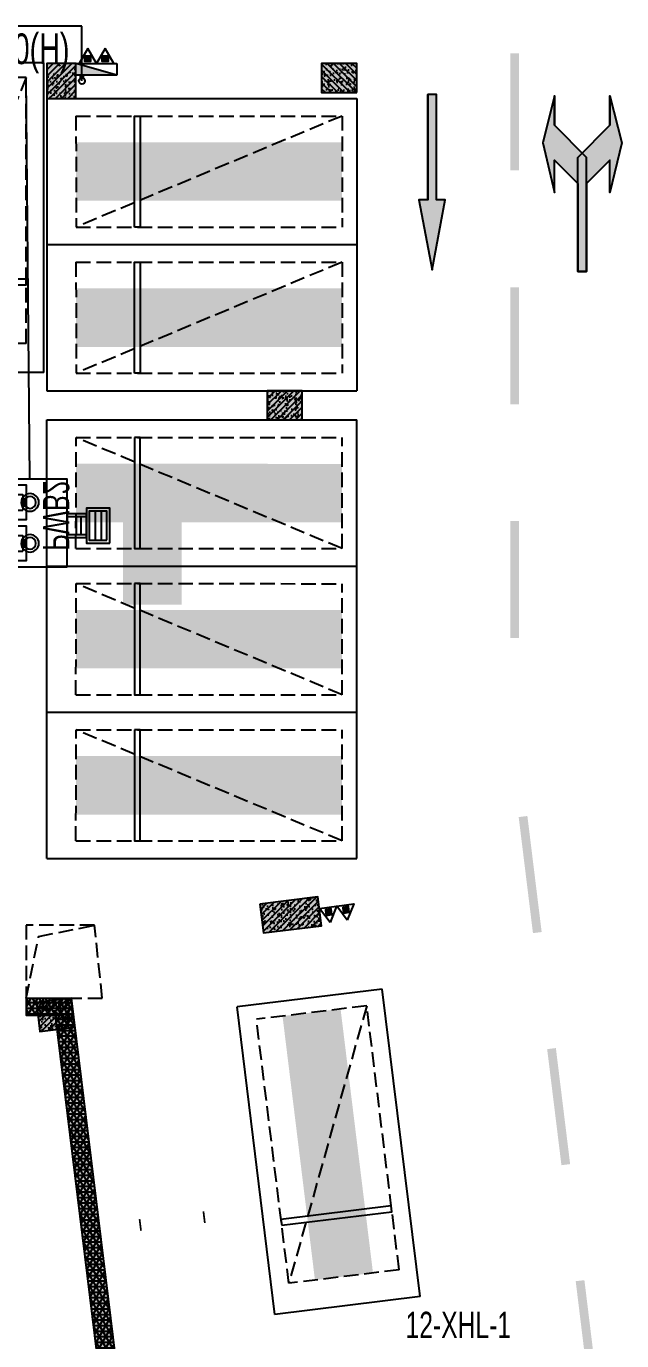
# Model space of a CAD drawing. Extents: x -1338203 to 1886333, y -783476 to 1038610.
# Drawn here: x 793557 to 803738, y -410312 to -387826 of the extents above; entities that cross this region are included whole.
import ezdxf

# ---------------------------------------------------------------- set-up
doc = ezdxf.new("R2010")
doc.units = 0
doc.header["$LTSCALE"] = 1000
doc.header["$MEASUREMENT"] = 0
for name, pattern in [('A-001-平面B2$0$__DASH', [0.35, 0.25, -0.1]), ('A-001-平面参照B2$0$A-001-平面参照B2$0$DASH', [0.35, 0.25, -0.1]), ('负二层集水坑及排水沟$0$负二层集水坑及排水沟$0$CONTINOUS', [0])]:
    doc.linetypes.add(name, pattern=pattern)
for name, color, linetype in [('A-001-平面参照B2$0$0A-O-HOLE', 52, 'Continuous'), ('A-001-车位参照B2$0$A-001-车位参照B2$0$0A-P-PKNG-CAR(A)', 43, 'Continuous'), ('M001-预留预埋B2$0$0M-A-LD', 4, 'Continuous'), ('p-a-core', 1, 'Continuous'), ('p-a-regular', 5, 'Continuous'), ('S001南区墙柱$0$0S-F-WALL-HATCH', 251, 'Continuous'), ('S001南区墙柱$0$0S-F-WALL-HATCH-UP', 251, 'Continuous'), ('S001南区墙柱$0$0S-F-WALL-LINE', 202, 'Continuous'), ('S001地下二墙柱$0$0S-CW-HATCH', 251, 'Continuous'), ('S001地下二墙柱$0$0S-CW-HATCH-UP', 251, 'Continuous'), ('S001地下二墙柱$0$S001地下一墙柱$0$0S-CC-LINE', 52, 'Continuous'), ('S001地下二墙柱$0$S001地下一墙柱$0$0S-CW-HATCH', 251, 'Continuous'), ('S001地下二墙柱$0$S001地下一墙柱$0$0S-CW-HATCH-UP', 251, 'Continuous'), ('S001地下二墙柱$0$S001地下二墙柱$0$0S-CC-LINE', 52, 'Continuous'), ('S001地下二墙柱$0$S001地下二墙柱$0$0S-CW-HATCH', 251, 'Continuous'), ('S001地下二墙柱$0$S001地下二墙柱$0$0S-CW-HATCH-UP', 251, 'Continuous'), ('中心线', 42, 'Continuous'), ('地面指向箭头', 7, 'Continuous'), ('负二层消火栓$0$负二层消火栓$0$0P-ACC-FH', 7, 'Continuous'), ('负二层消火栓$0$负二层消火栓$0$0P-DIM-FH', 3, 'Continuous'), ('负二层消火栓$0$负二层消火栓$0$0P-PIPE-FH', 1, 'Continuous'), ('负二层消火栓$0$负二层消火栓$0$0P-VPIPE-FH', 1, 'Continuous'), ('负二层消火栓$0$负二层消火栓$1$0P-EQUIP-FH', 7, 'Continuous'), ('负二层集水坑及排水沟$0$负二层集水坑及排水沟$0$0P-A-LEAD', 3, 'Continuous'), ('负二层集水坑及排水沟$0$负二层集水坑及排水沟$0$P001-预留预埋-B1$0$0P-EQUIP-WW', 7, 'Continuous'), ('负二层集水坑及排水沟$0$负二层集水坑及排水沟$0$P001-预留预埋-B1$0$A-001-平面B1$0$0A-A-HATH', 8, 'Continuous'), ('负二层集水坑及排水沟$0$负二层集水坑及排水沟$0$P001-预留预埋-B1$0$A-001-平面B1$0$0A-P-ROOF-DRAN', 190, 'Continuous'), ('负二层集水坑及排水沟$0$负二层集水坑及排水沟$0$给排水设备', 7, '负二层集水坑及排水沟$0$负二层集水坑及排水沟$0$CONTINOUS')]:
    doc.layers.add(name, color=color, linetype=linetype)
doc.styles.add('负二层消火栓$0$负二层消火栓$0$AAD-S', font='aad-s.shx', dxfattribs={"width": 0.7, "bigfont": 'aad-hztxt.shx'})
doc.styles.add('负二层集水坑及排水沟$0$负二层集水坑及排水沟$0$AAD-TXT', font='AAD-TXT.shx', dxfattribs={"width": 0.7, "height": 3, "bigfont": 'AAD-HZTXT.shx'})
doc.styles.add('负二层集水坑及排水沟$0$负二层集水坑及排水沟$0$P001-预留预埋-B1$0$AAD-TXT', font='AAD-TXT.shx', dxfattribs={"width": 0.7, "height": 3, "bigfont": 'AAD-HZTXT.shx'})

# ---------------------------------------------------------------- blocks, each defined once
blk = doc.blocks.new('A-001-平面参照B2$0$B1楼板开洞')
at = {"layer": 'A-001-平面参照B2$0$0A-O-HOLE', "linetype": 'A-001-平面参照B2$0$A-001-平面参照B2$0$DASH'}
blk.add_lwpolyline([(27191, -240840), (28490, -240840), (28359, -239592), (27191, -239590)], close=True, dxfattribs=at)
blk.add_lwpolyline([(27191, -240840), (27402, -239787), (28359, -239592)], dxfattribs=at)
blk = doc.blocks.new('A-001-平面参照B2')
blk.add_blockref('A-001-平面参照B2$0$B1楼板开洞', (0, 0))
blk = doc.blocks.new('负二层集水坑及排水沟$0$负二层集水坑及排水沟$0$A$C2D5B4FF3')
at = {"layer": '负二层集水坑及排水沟$0$负二层集水坑及排水沟$0$P001-预留预埋-B1$0$A-001-平面B1$0$0A-A-HATH'}
h = blk.add_hatch(dxfattribs=at)
h.set_pattern_fill('STEEL', color=256, scale=150, angle=495)
h.set_pattern_definition([(180, (-208180, -40365.8), (-2e-05, -238.125), []), (180, (-208264.19, -40450), (-2e-05, -238.125), [])])
h.paths.add_polyline_path([(50, 328), (350, 328), (350, 0), (50, 0)])
at = {"layer": '负二层集水坑及排水沟$0$负二层集水坑及排水沟$0$P001-预留预埋-B1$0$0P-EQUIP-WW'}
for p, q in [((450, 578), (-50, 578)), ((450, 478), (-50, 478))]:
    blk.add_line(p, q, dxfattribs=at)
for points in [[(-100, 728), (500, 728), (500, 328), (-100, 328)], [(-50, 678), (450, 678), (450, 378), (-50, 378)]]:
    blk.add_lwpolyline(points, close=True, dxfattribs=at)
at = {"layer": '负二层集水坑及排水沟$0$负二层集水坑及排水沟$0$P001-预留预埋-B1$0$A-001-平面B1$0$0A-P-ROOF-DRAN'}
for points in [[(0, 0), (0, 328), (400, 328), (400, 0)], [(50, 328), (350, 328), (350, 0), (50, 0)]]:
    blk.add_lwpolyline(points, close=True, dxfattribs=at)
blk = doc.blocks.new('负二层集水坑及排水沟$0$负二层集水坑及排水沟$0$P001-预留预埋-B1$0$P2')
at = {"layer": '负二层集水坑及排水沟$0$负二层集水坑及排水沟$0$P001-预留预埋-B1$0$0P-EQUIP-WW'}
for p, q in [((355593, 79151), (355566, 79151)), ((355593, 79168), (355593, 79016)), ((355603, 79168), (355593, 79168)), ((355603, 79168), (355603, 79016)), ((355609, 79151), (355603, 79151)), ((355609, 79226), (355609, 78958)), ((355730, 79226), (355609, 79226)), ((355730, 79226), (355730, 78958)), ((355843, 79151), (355730, 79151)), ((355928, 79222), (355928, 79211)), ((356019, 79222), (355928, 79222)), ((356019, 79222), (356019, 79190)), ((356032, 79222), (356032, 79179)), ((356048, 79222), (356032, 79222)), ((356048, 79222), (356048, 79159)), ((355593, 79033), (355566, 79033)), ((355603, 79016), (355593, 79016)), ((355609, 79033), (355603, 79033)), ((355730, 78958), (355609, 78958)), ((355843, 79033), (355730, 79033)), ((355928, 78973), (355928, 78962)), ((356019, 78962), (355928, 78962)), ((356019, 78994), (356019, 78962)), ((356032, 79005), (356032, 78962)), ((356048, 78962), (356032, 78962)), ((356048, 79025), (356048, 78962)), ((355609, 78526), (355609, 78258)), ((355730, 78526), (355609, 78526)), ((355730, 78526), (355730, 78258)), ((355928, 78522), (355928, 78511)), ((356019, 78522), (355928, 78522)), ((356019, 78522), (356019, 78490)), ((356032, 78522), (356032, 78479)), ((356048, 78522), (356032, 78522)), ((356048, 78522), (356048, 78459)), ((355593, 78451), (355566, 78451)), ((355593, 78333), (355566, 78333)), ((355593, 78468), (355593, 78316)), ((355603, 78468), (355593, 78468)), ((355603, 78316), (355593, 78316)), ((355603, 78468), (355603, 78316)), ((355609, 78451), (355603, 78451)), ((355609, 78333), (355603, 78333)), ((355730, 78258), (355609, 78258)), ((355843, 78451), (355730, 78451)), ((355843, 78333), (355730, 78333)), ((355928, 78273), (355928, 78262)), ((356019, 78262), (355928, 78262)), ((356019, 78294), (356019, 78262)), ((356032, 78305), (356032, 78262)), ((356048, 78262), (356032, 78262)), ((356048, 78325), (356048, 78262))]:
    blk.add_line(p, q, dxfattribs=at)
for points in [[(354848, 77992), (354848, 79492), (356348, 79492), (356348, 77992)], [(356148, 79392), (355548, 79392), (355548, 78792), (356148, 78792)], [(356148, 78692), (355548, 78692), (355548, 78092), (356148, 78092)]]:
    blk.add_lwpolyline(points, close=True, dxfattribs=at)
for centre, radius in [((355484, 79092), 151), ((355484, 79092), 102), ((355948, 79092), 121), ((355948, 79092), 27), ((355484, 78392), 151), ((355484, 78392), 102), ((355948, 78392), 121), ((355948, 78392), 27)]:
    blk.add_circle(centre, radius, dxfattribs=at)
at = {"layer": '负二层集水坑及排水沟$0$负二层集水坑及排水沟$0$P001-预留预埋-B1$0$0P-EQUIP-WW', "style": '负二层集水坑及排水沟$0$负二层集水坑及排水沟$0$P001-预留预埋-B1$0$AAD-TXT', "width": 0.7}
blk.add_text('PWB2', height=450, rotation=90, dxfattribs=at).set_placement((355263, 78268, 3000))
blk = doc.blocks.new('负二层集水坑及排水沟')
at = {"layer": '负二层集水坑及排水沟$0$负二层集水坑及排水沟$0$0P-A-LEAD'}
for p, q in [((27191, -225090), (22433, -225090)), ((27249, -231959), (27191, -225090))]:
    blk.add_line(p, q, dxfattribs=at)
at = {"layer": '负二层集水坑及排水沟$0$负二层集水坑及排水沟$0$给排水设备'}
for name, p, xscale, rotation in [('负二层集水坑及排水沟$0$负二层集水坑及排水沟$0$P001-预留预埋-B1$0$P2', (382739, -311452), -1, 359.9999999999972), ('负二层集水坑及排水沟$0$负二层集水坑及排水沟$0$A$C2D5B4FF3', (27891, -232958), -0.9999999999999987, 269.9995397536051)]:
    blk.add_blockref(name, p, dxfattribs=dict(at, xscale=xscale, rotation=rotation))
at = {"layer": '负二层集水坑及排水沟$0$负二层集水坑及排水沟$0$0P-A-LEAD', "color": 7, "style": '负二层集水坑及排水沟$0$负二层集水坑及排水沟$0$AAD-TXT', "width": 0.7}
blk.add_text('集水坑1500*1500*1500(H)', height=525, dxfattribs=at).set_placement((22538, -224862))
blk = doc.blocks.new('M001-预留预埋B2')
at = {"layer": 'M001-预留预埋B2$0$0M-A-LD', "elevation": 0}
blk.add_lwpolyline([(29153, -244820, 0, 0, 0), (30244, -244686, 30, 30, 0), (30220, -244487, 0, 0, 0), (29128, -244621, 30, 30, 0)], format="xyseb", close=True, dxfattribs=at)
blk = doc.blocks.new('负二层消火栓$0$负二层消火栓$1$$TwtSys$00000546')
h = blk.add_hatch()
h.set_pattern_fill('ANSI31', color=256, scale=200, style=0)
h.set_pattern_definition([(45, (-38543.802, -6670.83), (-17.67767, 17.67767), [])])
h.paths.add_polyline_path([(-65, 174), (65, 174), (65, 44), (-65, 44)])
for points in [[(0, 344), (-198, 0), (198, 0)], [(-65, 174), (65, 174), (65, 44), (-65, 44)]]:
    blk.add_lwpolyline(points, close=True)
blk = doc.blocks.new('负二层消火栓$0$负二层消火栓$0$$TwtSys$00000434')
for p, q in [((-0.5, 0.5), (-0.5, -0.5)), ((-0.5, -0.5), (0.5, 0.5)), ((0.5, 0.5), (-0.5, 0.5)), ((0.5, -0.5), (0.5, 0.5)), ((-0.5, -0.5), (0.5, -0.5))]:
    blk.add_line(p, q)
blk.add_solid([(0.5, -0.5), (0.5, 0.5), (-0.5, -0.5)])
blk = doc.blocks.new('负二层消火栓')
at = {"layer": '负二层消火栓$0$负二层消火栓$0$0P-DIM-FH'}
for p, q in [((28141, -224215), (25813, -224215)), ((28141, -225150), (28141, -224215))]:
    blk.add_line(p, q, dxfattribs=at)
at = {"layer": '负二层消火栓$0$负二层消火栓$0$0P-PIPE-FH', "linetype": 'Continuous', "const_width": 82.5}
blk.add_lwpolyline([(28141, -225098), (28141, -225050)], dxfattribs=at)
at = {"layer": '负二层消火栓$0$负二层消火栓$0$0P-VPIPE-FH', "linetype": 'Continuous'}
blk.add_circle((28141, -225150), 52.5, dxfattribs=at)
at = {"layer": '负二层消火栓$0$负二层消火栓$0$0P-ACC-FH', "xscale": -700, "yscale": 200, "zscale": 700}
blk.add_blockref('负二层消火栓$0$负二层消火栓$0$$TwtSys$00000434', (28391, -224950), dxfattribs=at)
at = {"layer": '负二层消火栓$0$负二层消火栓$1$0P-EQUIP-FH', "xscale": 0.75, "yscale": 0.75, "zscale": 0.75}
for p in [(28242, -224850, 800), (28540, -224850, 800)]:
    blk.add_blockref('负二层消火栓$0$负二层消火栓$1$$TwtSys$00000546', p, dxfattribs=at)
at = {"layer": '负二层消火栓$0$负二层消火栓$1$0P-EQUIP-FH', "xscale": -0.7499999999999989, "yscale": 0.75, "zscale": 0.7499999999999999, "rotation": 187.6628601368549}
for p in [(32646, -239249), (32351, -239289)]:
    blk.add_blockref('负二层消火栓$0$负二层消火栓$1$$TwtSys$00000546', p, dxfattribs=at)
at = {"layer": '负二层消火栓$0$负二层消火栓$0$0P-DIM-FH', "color": 7, "style": '负二层消火栓$0$负二层消火栓$0$AAD-S', "width": 0.7}
blk.add_text('12-XHL-1', height=450, dxfattribs=at).set_placement((33677, -246656, 800))
blk = doc.blocks.new('S001南区墙柱')
at = {"layer": 'S001南区墙柱$0$0S-F-WALL-HATCH'}
h = blk.add_hatch(color=256, dxfattribs=at)
h.dxf.hatch_style = 1
h.paths.add_polyline_path([(30304, 68261), (31072, 68261), (36324, 25487), (335, 21067), (1996, 7539), (1698, 7502), (0, 21328), (35990, 25748), (30805, 67961), (30304, 67961)])
at = {"layer": 'S001南区墙柱$0$0S-F-WALL-HATCH-UP'}
h = blk.add_hatch(dxfattribs=at)
h.set_pattern_fill('NET3', color=256, scale=30)
h.set_pattern_definition([(0, (0, 0), (0, 95.25), []), (60, (0, 0), (-82.48892, 47.625), []), (120, (0, 0), (-82.48892, -47.625), [])])
h.paths.add_polyline_path([(30304, 68261), (31072, 68261), (36324, 25487), (335, 21067), (1996, 7539), (1698, 7502), (0, 21328), (35990, 25748), (30805, 67961), (30304, 67961)])
at = {"layer": 'S001南区墙柱$0$0S-F-WALL-LINE', "elevation": 3370}
blk.add_lwpolyline([(30304, 68261), (31072, 68261), (36324, 25487), (335, 21067), (1996, 7539), (1698, 7502), (0, 21328), (35990, 25748), (30805, 67961), (30304, 67961)], close=True, dxfattribs=at)
blk = doc.blocks.new('S001地下二墙柱')
at = {"layer": 'S001地下二墙柱$0$0S-CW-HATCH', "ltscale": 0.002}
h = blk.add_hatch(color=256, dxfattribs=at)
h.dxf.hatch_style = 1
h.paths.add_polyline_path([(31911, -230950), (31911, -230450), (31311, -230450), (31311, -230950)])
at = {"layer": 'S001地下二墙柱$0$0S-CW-HATCH-UP', "ltscale": 0.002}
h = blk.add_hatch(dxfattribs=at)
h.set_pattern_fill('钢筋混凝土', color=256, scale=30)
h.set_pattern_definition([(45, (-766365.37, 163610.93), (-53.0330086, 53.0330086), []), (50, (-766365.37, 163610.93), (215.178055, -18.82564), [22.5, -247.5]), (355, (-766365.37, 163610.93), (-41.6254, 225.65764), [18, -198]), (100.4514, (-766347.44, 163609.36), (173.552815, 206.831863), [19.122057, -210.342634]), (46.1842, (-766365.37, 163670.93), (320.172315, -49.655704), [33.75, -371.25]), (96.6356, (-766338.7, 163666.8), (280.39881, 292.23536), [28.68309, -315.5139]), (351.1842, (-766365.37, 163670.93), (280.39858, 292.23558), [27, -297]), (21, (-766335.37, 163655.93), (179.072116, -120.785667), [22.5, -247.5]), (326, (-766335.37, 163655.93), (72.9946, 217.545014), [18, -198]), (71.4514, (-766320.44, 163645.86), (252.06679, 96.75915), [19.122057, -210.342634]), (37.5, (-766365.37, 163610.93), (3.6479566, 99.868156), [0, -195.6, 0, -201, 0, -198.75]), (7.5, (-766365.37, 163610.93), (78.920861, 118.323514), [0, -114.6, 0, -191.1, 0, -75.75]), (327.5, (-766432.27, 163610.93), (160.146731, -6.7664615), [0, -75, 0, -234, 0, -310.5]), (317.5, (-766462.27, 163610.93), (174.95585, 30.031495), [0, -97.5, 0, -155.4, 0, -220.5])])
h.paths.add_polyline_path([(31911, -230950), (31911, -230450), (31311, -230450), (31311, -230950)])
at = {"layer": 'S001地下二墙柱$0$S001地下一墙柱$0$0S-CW-HATCH'}
h = blk.add_hatch(color=8, dxfattribs=at)
h.dxf.hatch_style = 1
h.paths.add_polyline_path([(31187, -239230), (31247, -239726), (32240, -239604), (32179, -239108)])
at = {"layer": 'S001地下二墙柱$0$S001地下一墙柱$0$0S-CW-HATCH', "ltscale": 0.002}
h = blk.add_hatch(color=256, dxfattribs=at)
h.dxf.hatch_style = 1
h.paths.add_polyline_path([(27363, -240913), (27424, -241409), (28021, -241336), (27959, -240840)])
at = {"layer": 'S001地下二墙柱$0$S001地下一墙柱$0$0S-CW-HATCH-UP'}
h = blk.add_hatch(dxfattribs=at)
h.set_pattern_fill('钢筋混凝土', color=8, scale=30)
h.set_pattern_definition([(45, (-765900.23, -307419.64), (-53.0330086, 53.0330086), []), (50, (-765900.23, -307419.64), (215.178055, -18.82564), [22.5, -247.5]), (355, (-765900.23, -307419.64), (-41.6254, 225.65764), [18, -198]), (100.4514, (-765882.3, -307421.2), (173.552815, 206.83186), [19.122057, -210.342634]), (46.1842, (-765900.23, -307359.64), (320.172315, -49.6557), [33.75, -371.25]), (96.6356, (-765873.55, -307363.77), (280.39881, 292.23536), [28.68309, -315.5139]), (351.1842, (-765900.23, -307359.64), (280.39858, 292.23558), [27, -297]), (21, (-765870.23, -307374.64), (179.072116, -120.785667), [22.5, -247.5]), (326, (-765870.23, -307374.64), (72.9946, 217.545014), [18, -198]), (71.4514, (-765855.3, -307384.7), (252.06679, 96.75915), [19.122057, -210.342634]), (37.5, (-765900.23, -307419.64), (3.6479566, 99.868156), [0, -195.6, 0, -201, 0, -198.75]), (7.5, (-765900.23, -307419.64), (78.920861, 118.323514), [0, -114.6, 0, -191.1, 0, -75.75]), (327.5, (-765967.13, -307419.64), (160.146731, -6.7664615), [0, -75, 0, -234, 0, -310.5]), (317.5, (-765997.13, -307419.64), (174.95585, 30.031495), [0, -97.5, 0, -155.4, 0, -220.5])])
h.paths.add_polyline_path([(31187, -239230), (31247, -239726), (32240, -239604), (32179, -239108)])
at = {"layer": 'S001地下二墙柱$0$S001地下一墙柱$0$0S-CW-HATCH-UP', "ltscale": 0.002}
h = blk.add_hatch(dxfattribs=at)
h.set_pattern_fill('钢筋混凝土', color=256, scale=30)
h.set_pattern_definition([(45, (-778426.844, -309583.89), (-53.0330086, 53.0330086), []), (50, (-778426.84, -309583.9), (215.178055, -18.82564), [22.5, -247.5]), (355, (-778426.84, -309583.9), (-41.6254, 225.65764), [18, -198]), (100.4514, (-778408.91, -309585.46), (173.552815, 206.83186), [19.122057, -210.342634]), (46.1842, (-778426.84, -309523.9), (320.172315, -49.6557), [33.75, -371.25]), (96.6356, (-778400.16, -309528.03), (280.39881, 292.23536), [28.68309, -315.5139]), (351.1842, (-778426.84, -309523.9), (280.39858, 292.23558), [27, -297]), (21, (-778396.84, -309538.9), (179.072116, -120.785667), [22.5, -247.5]), (326, (-778396.84, -309538.9), (72.9946, 217.545014), [18, -198]), (71.4514, (-778381.92, -309548.96), (252.06679, 96.75915), [19.122057, -210.342634]), (37.5, (-778426.844, -309583.89), (3.6479566, 99.868156), [0, -195.6, 0, -201, 0, -198.75]), (7.5, (-778426.84, -309583.89), (78.920861, 118.323514), [0, -114.6, 0, -191.1, 0, -75.75]), (327.5, (-778493.744, -309583.89), (160.146731, -6.7664615), [0, -75, 0, -234, 0, -310.5]), (317.5, (-778523.74, -309583.9), (174.95585, 30.031495), [0, -97.5, 0, -155.4, 0, -220.5])])
h.paths.add_polyline_path([(27363, -240913), (27424, -241409), (28021, -241336), (27959, -240840)])
at = {"layer": 'S001地下二墙柱$0$S001地下二墙柱$0$0S-CW-HATCH'}
h = blk.add_hatch(color=256, dxfattribs=at)
h.dxf.hatch_style = 1
h.paths.add_polyline_path([(28041, -224850), (27541, -224850), (27541, -225450), (28041, -225450)])
h = blk.add_hatch(color=256, dxfattribs=at)
h.dxf.hatch_style = 1
h.paths.add_polyline_path([(32841, -225350), (32841, -224850), (32241, -224850), (32241, -225350)])
at = {"layer": 'S001地下二墙柱$0$S001地下二墙柱$0$0S-CW-HATCH-UP'}
h = blk.add_hatch(dxfattribs=at)
h.set_pattern_fill('钢筋混凝土', color=256, scale=30)
h.set_pattern_definition([(45, (60351.97, -215898.27), (-53.03301, 53.03301), []), (50, (60351.97, -215898.27), (215.1781, -18.8256), [22.5, -247.5]), (355, (60351.97, -215898.27), (-41.6254, 225.6576), [18, -198]), (100.4514, (60369.9, -215899.84), (173.5528, 206.8319), [19.122, -210.3426]), (46.1842, (60351.97, -215838.27), (320.1723, -49.6557), [33.75, -371.25]), (96.6356, (60378.65, -215842.4), (280.3988, 292.2354), [28.683, -315.514]), (351.1842, (60351.97, -215838.27), (280.3986, 292.2356), [27, -297]), (21, (60381.97, -215853.27), (179.0721, -120.7857), [22.5, -247.5]), (326, (60381.97, -215853.27), (72.9946, 217.545), [18, -198]), (71.4514, (60396.9, -215863.34), (252.0668, 96.7591), [19.122, -210.3426]), (37.5, (60351.97, -215898.27), (3.64796, 99.86816), [0, -195.6, 0, -201, 0, -198.75]), (7.5, (60351.97, -215898.27), (78.92086, 118.3235), [0, -114.6, 0, -191.1, 0, -75.75]), (327.5, (60285.07, -215898.27), (160.14673, -6.76646), [0, -75, 0, -234, 0, -310.5]), (317.5, (60255.07, -215898.27), (174.95585, 30.0315), [0, -97.5, 0, -155.4, 0, -220.5])])
h.paths.add_polyline_path([(28041, -224850), (27541, -224850), (27541, -225450), (28041, -225450)])
h = blk.add_hatch(dxfattribs=at)
h.set_pattern_fill('钢筋混凝土', color=256, scale=30, angle=-90)
h.set_pattern_definition([(315, (41792.96, -257660.73), (53.03301, 53.03301), []), (320, (41792.96, -257660.73), (-18.8256, -215.1781), [22.5, -247.5]), (265, (41792.96, -257660.73), (225.6576, 41.6254), [18, -198]), (10.4514, (41791.4, -257678.66), (206.8319, -173.5528), [19.122, -210.3426]), (316.1842, (41852.96, -257660.73), (-49.6557, -320.1723), [33.75, -371.25]), (6.6356, (41848.82, -257687.4), (292.2354, -280.3988), [28.683, -315.514]), (261.1842, (41852.96, -257660.73), (292.2356, -280.3986), [27, -297]), (291, (41837.96, -257690.73), (-120.7857, -179.0721), [22.5, -247.5]), (236, (41837.96, -257690.73), (217.545, -72.9946), [18, -198]), (341.4514, (41827.9, -257705.65), (96.7591, -252.0668), [19.122, -210.3426]), (307.5, (41792.96, -257660.73), (99.86816, -3.64796), [0, -195.6, 0, -201, 0, -198.75]), (277.5, (41792.96, -257660.73), (118.3235, -78.92086), [0, -114.6, 0, -191.1, 0, -75.75]), (237.5, (41792.96, -257593.83), (-6.76646, -160.14673), [0, -75, 0, -234, 0, -310.5]), (227.5, (41792.96, -257563.83), (30.0315, -174.95585), [0, -97.5, 0, -155.4, 0, -220.5])])
h.paths.add_polyline_path([(32841, -225350), (32841, -224850), (32241, -224850), (32241, -225350)])
at = {"layer": 'S001地下二墙柱$0$S001地下一墙柱$0$0S-CC-LINE', "color": 1, "ltscale": 0.002}
for points in [[(31187, -239230), (31247, -239726), (32240, -239604), (32179, -239108), (31187, -239230)], [(27363, -240913), (27424, -241409), (28021, -241336), (27959, -240840), (27363, -240913)]]:
    blk.add_lwpolyline(points, dxfattribs=at)
at = {"layer": 'S001地下二墙柱$0$S001地下二墙柱$0$0S-CC-LINE', "color": 1}
for points in [[(28041, -224850), (27541, -224850), (27541, -225450), (28041, -225450)], [(32841, -225350), (32841, -224850), (32241, -224850), (32241, -225350)], [(31911, -230950), (31911, -230450), (31311, -230450), (31311, -230950)]]:
    blk.add_lwpolyline(points, close=True, dxfattribs=at)
blk.add_blockref('S001南区墙柱', (-3112, -309101, -3370))
blk = doc.blocks.new('左转加右转')
at = {"layer": '地面指向箭头'}
for points in [[(3220885, 2465747), (3221085, 2466547), (3221085, 2466047), (3221635, 2465497), (3221635, 2463547), (3221485, 2463547), (3221485, 2465047), (3221085, 2465447), (3221085, 2464897)], [(3222235, 2465747), (3222035, 2466547), (3222035, 2466047), (3221485, 2465497), (3221485, 2463547), (3221635, 2463547), (3221635, 2465047), (3222035, 2465447), (3222035, 2464897)]]:
    blk.add_hatch(color=251, dxfattribs=at).paths.add_polyline_path(points)
at = {"layer": '地面指向箭头', "color": 251}
for points in [[(3221085, 2466547), (3220885, 2465747), (3221085, 2464897), (3221085, 2465447), (3221485, 2465047), (3221485, 2463547), (3221635, 2463547), (3221635, 2465497), (3221085, 2466047), (3221085, 2466547), (3221085, 2466047)], [(3222035, 2466547), (3222235, 2465747), (3222035, 2464897), (3222035, 2465447), (3221635, 2465047), (3221635, 2463547), (3221485, 2463547), (3221485, 2465497), (3222035, 2466047), (3222035, 2466547), (3222035, 2466047)]]:
    blk.add_lwpolyline(points, dxfattribs=at)
blk = doc.blocks.new('直行')
at = {"layer": '地面指向箭头'}
blk.add_hatch(color=251, dxfattribs=at).paths.add_polyline_path([(-29241, 4059962), (-29466, 4058762), (-29316, 4058762), (-29316, 4056961), (-29166, 4056961), (-29166, 4058762), (-29016, 4058762)])
at = {"layer": '地面指向箭头', "color": 251}
blk.add_lwpolyline([(-29316, 4058762), (-29316, 4056961), (-29316, 4058762), (-29316, 4058762), (-29466, 4058762), (-29241, 4059962), (-29016, 4058762), (-29166, 4058762), (-29166, 4056961), (-29316, 4056961), (-29316, 4056961)], dxfattribs=at)
blk = doc.blocks.new('A$C3d42903c')
at = {"layer": '中心线', "color": 251, "const_width": 150}
for points in [[(389261, 140948), (389261, 138948)], [(389261, 136948), (389261, 134948)], [(389261, 132948), (389261, 130948)], [(389649, 125909), (389405, 127894)], [(390136, 121939), (389892, 123924)], [(390623, 117968), (390380, 119954)]]:
    blk.add_lwpolyline(points, dxfattribs=at)
at = {"layer": '地面指向箭头', "color": 251, "xscale": -1, "rotation": 180}
blk.add_blockref('直行', (417091, 4197207), dxfattribs=at)
at = {"layer": '地面指向箭头', "color": 251, "linetype": 'Continuous', "xscale": -1}
blk.add_blockref('左转加右转', (3611977, -2326326), dxfattribs=at)
blk = doc.blocks.new('A-001-车位参照B2$0$A-001-车位参照B2$0$ddd')
for p, q in [((0, 2500), (5300, 2500)), ((0, 2500), (0, 0)), ((5300, 2500), (5300, 0)), ((0, 0), (5300, 0))]:
    blk.add_line(p, q)
at = {"linetype": 'A-001-平面B2$0$__DASH'}
for p, q in [((500, 2200), (500, 300)), ((500, 2200), (5050, 2200)), ((5050, 2200), (5050, 300)), ((500, 300), (5050, 300))]:
    blk.add_line(p, q, dxfattribs=at)
blk.add_lwpolyline([(5050, 2200), (500, 300)], dxfattribs=at)
blk.add_lwpolyline([(1500, 300), (1500, 2200), (1600, 2200), (1600, 300)], close=True)
at = {"layer": 'p-a-regular', "ltscale": 0.002, "const_width": 1000}
blk.add_lwpolyline([(5050, 1250), (500, 1250)], dxfattribs=at)

msp = doc.modelspace()

# ---------------------------------------------------------------- linework, layer by layer
at = {"layer": 'p-a-core', "color": 3, "ltscale": 0.002, "const_width": 1000, "elevation": -83050}
msp.add_lwpolyline([(795711.3, -395918.9), (795711.3, -397718.9)], dxfattribs=at)

# ---------------------------------------------------------------- block references
at = {"ltscale": 0.002}
for name, p in [('S001地下二墙柱', (766365.4, -163610.9)), ('负二层集水坑及排水沟', (766365.4, -163610.9)), ('M001-预留预埋B2', (766365.4, -163610.9)), ('负二层消火栓', (766365.4, -163610.9)), ('A$C3d42903c', (412646.2, -529238.7))]:
    msp.add_blockref(name, p, dxfattribs=at)
msp.add_blockref('A-001-平面参照B2', (766365.4, -163610.9))
at = {"color": 0, "ltscale": 0.002}
msp.add_blockref('M001-预留预埋B2', (766365.4, -163610.9), dxfattribs=at)
at = {"layer": 'A-001-车位参照B2$0$A-001-车位参照B2$0$0A-P-PKNG-CAR(A)', "linetype": 'Continuous', "xscale": -1}
for p, rotation in [((791356.6, -393750.6), 269.9972764593918), ((793906.6, -394560.6), 179.9972764593921), ((793906.6, -397060.6), 179.9972764593921), ((793906.6, -399560.6), 179.9972764593921), ((797809.4, -409862.1), 277.0014419684063)]:
    msp.add_blockref('A-001-车位参照B2$0$A-001-车位参照B2$0$ddd', p, dxfattribs=dict(at, rotation=rotation))
at = {"layer": 'A-001-车位参照B2$0$A-001-车位参照B2$0$0A-P-PKNG-CAR(A)', "linetype": 'Continuous', "rotation": 0.002723540608127229}
for p in [(793906.6, -391560.6), (793906.6, -394060.6)]:
    msp.add_blockref('A-001-车位参照B2$0$A-001-车位参照B2$0$ddd', p, dxfattribs=at)

doc.saveas('drawing.dxf')
